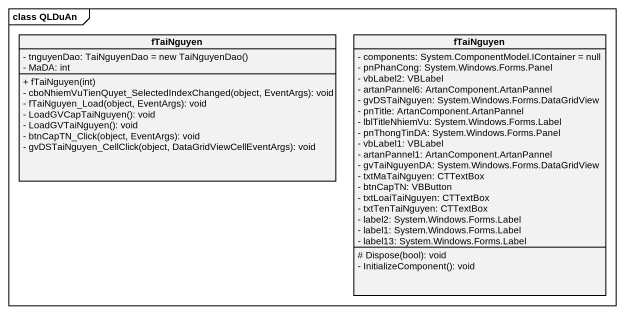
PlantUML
@startuml
mainframe class QLDuAn
hide circle
hide empty members
skinparam classAttributeIconSize 0
class fTaiNguyen {
  {field} - tnguyenDao: TaiNguyenDao = new TaiNguyenDao()
  - MaDA: int
  + fTaiNguyen(int)
  - cboNhiemVuTienQuyet_SelectedIndexChanged(object, EventArgs): void
  - fTaiNguyen_Load(object, EventArgs): void
  - LoadGVCapTaiNguyen(): void
  - LoadGVTaiNguyen(): void
  - btnCapTN_Click(object, EventArgs): void
  - gvDSTaiNguyen_CellClick(object, DataGridViewCellEventArgs): void
}
class "fTaiNguyen" as fTaiNguyen_2 {
  - components: System.ComponentModel.IContainer = null
  - pnPhanCong: System.Windows.Forms.Panel
  - vbLabel2: VBLabel
  - artanPannel6: ArtanComponent.ArtanPannel
  - gvDSTaiNguyen: System.Windows.Forms.DataGridView
  - pnTitle: ArtanComponent.ArtanPannel
  - lblTitleNhiemVu: System.Windows.Forms.Label
  - pnThongTinDA: System.Windows.Forms.Panel
  - vbLabel1: VBLabel
  - artanPannel1: ArtanComponent.ArtanPannel
  - gvTaiNguyenDA: System.Windows.Forms.DataGridView
  - txtMaTaiNguyen: CTTextBox
  - btnCapTN: VBButton
  - txtLoaiTaiNguyen: CTTextBox
  - txtTenTaiNguyen: CTTextBox
  - label2: System.Windows.Forms.Label
  - label1: System.Windows.Forms.Label
  - label13: System.Windows.Forms.Label
  # Dispose(bool): void
  - InitializeComponent(): void
}
@enduml
